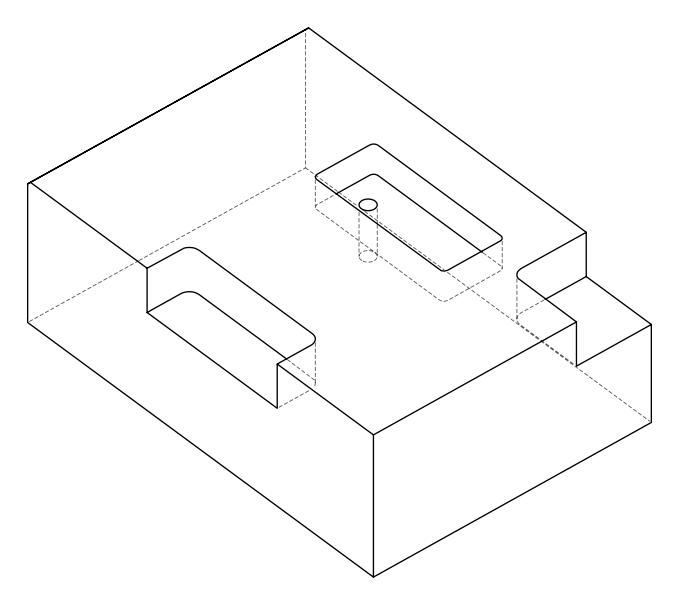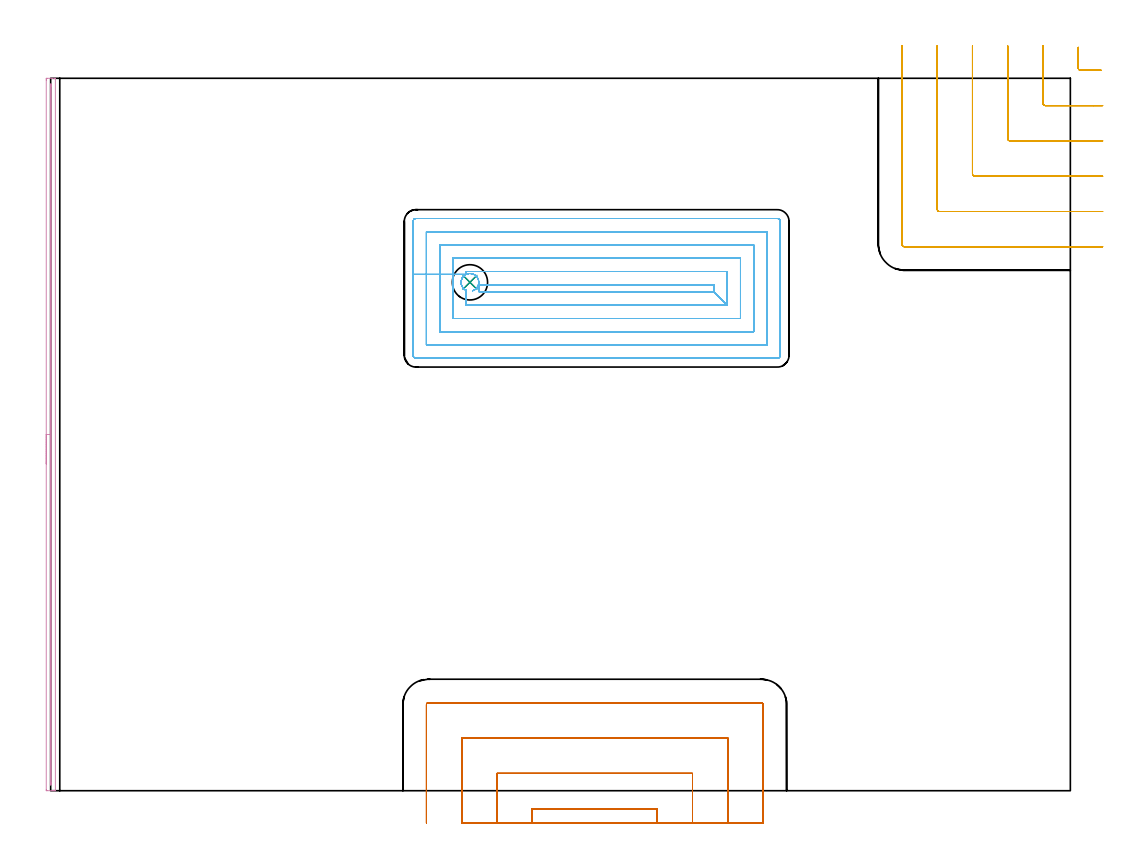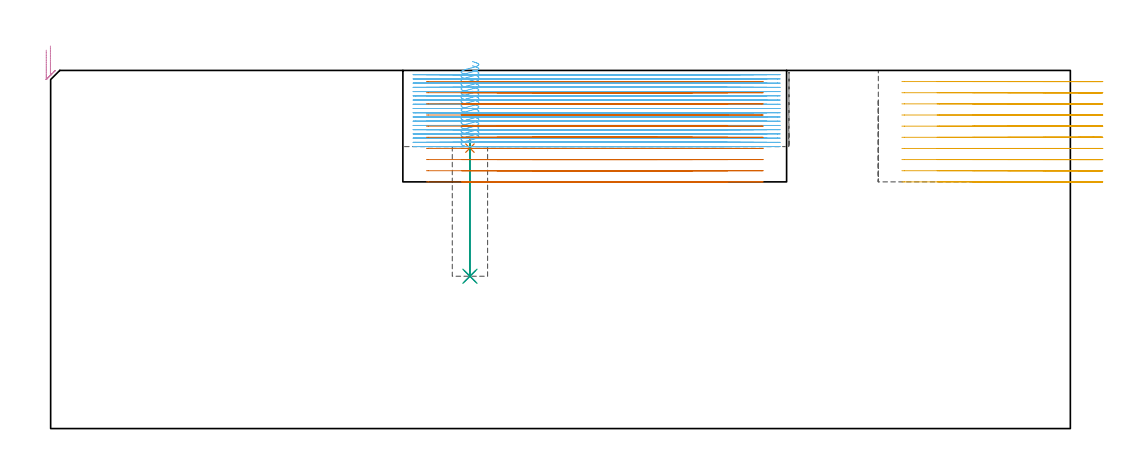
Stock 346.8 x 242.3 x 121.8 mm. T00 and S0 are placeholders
(PLAN: 7 operations, 6 tool changes, 92.1 min)
(1 SPOT_DRILL | STEP1POCKET | NXT0321_9005460120000 | 0.03 min | 2825 mm3)
(2 DRILL_BLIND_HOLE_INTO_CENTER | STEP1POCKET | UGT0301_198 | 0.19 min | 2092 mm3)
(3 DRILL_TO_ENLARGE_BLIND_HOLE | STEP1POCKET | UGT0301_373 | 0.19 min | 2980 mm3)
(4 AREA_MILL | FG_CHAMFER_SURFACE | UGT0205_001 | 4.02 min | 1166 mm3)
(5 MILL_CORNER_NOTCH_RECTANGULAR | CORNER_NOTCH_RECTANGULAR | NXT0201_012 | Follow Part, ap 4, ae 75% | 10.56 min | 160973 mm3)
(6 MILL_RECTANGULAR_POCKET | POCKET_RECTANGULAR_STRAIGHT | NXT0201_008 | Follow Part, ap 1.5, ae 75% | 57.16 min | 178037 mm3)
(7 MILL_SLOT | SLOT_PARTIAL_RECTANGULAR | NXT0201_012 | Follow Part, ap 4, ae 75% | 19.91 min | 186283 mm3)
(TOOL NXT0321_9005460120000 | NC Spot Drill, 142deg, 12mm, Carbide, Uncoated | D12 PA142 FL30 Z2)
(TOOL UGT0301_198 | Twist Drill 7.9 mm | D7.9 PA118 FL73 Z2)
(TOOL UGT0301_373 | Twist Drill Flat Bottom 12 mm | D12 PA180 FL101 Z2)
(TOOL UGT0205_001 | Chamfer Mill 20 x 3 x 45 deg. | D20 FL50 Z2)
(TOOL NXT0201_012 | ENDMILL 16mm [2P460-1600-NA 1630] | D16 FL38 Z6)
(TOOL NXT0201_008 | ENDMILL 6mm [2P460-0600-NA 1630] | D6 FL26 Z6)
(OP 1 SPOT_DRILL)
G17 G21 G94 G90
T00 M6
G54
G17 G0 G90 X142.6 Y172.9 S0 M3
G43 Z131.8 H0
G94 G81 G98 Z95.375 F250. R98.9
G80
M5
M2
(OP 2 DRILL_BLIND_HOLE_INTO_CENTER)
G17 G21 G94 G90
T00 M6
G54
G17 G0 G90 X142.6 Y172.9 S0 M3
G43 Z131.8 H0
G94 G81 G98 Z51.8 F250. R97.9
G80
M5
M2
(OP 3 DRILL_TO_ENLARGE_BLIND_HOLE)
G17 G21 G94 G90
T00 M6
G54
G17 G0 G90 X142.6 Y172.9 S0 M3
G43 Z131.8 H0
G94 G73 G98 Z51.8 F250. Q11.025 R97.9
G80
M5
M2
(OP 4 AREA_MILL)
G17 G21 G94 G90
T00 M6
G54
G17 G0 G90 X-1.5 Y111.15 S1061 M3
G43 Z131.8 H0
Z128.7
G94 G1 Y111.188 Z127.828 F250.
Y111.302 Z126.964
Y111.491 Z126.112
Y111.753 Z125.28
Y112.087 Z124.474
Y112.49 Z123.7
Y112.958 Z122.964
Y113.49 Z122.272
Y114.079 Z121.629
Y114.722 Z121.04
Y115.414 Z120.509
Y116.15 Z120.04
Y116.924 Z119.637
Y117.73 Z119.303
Y118.562 Z119.041
Y119.413 Z118.852
Y120.278 Z118.738
Y121.15 Z118.7
Y241.689
X-1.499 Y242.007 Z118.701
X-1.494 Y242.26 Z118.704
X-1.491 Y242.295 Z118.706
X-1.251 Y242.3 Z118.946
X0.484 Z120.678
X1.416 Z121.615
X1.509 Y242.297 Z121.701
X1.597 Y242.29 Z121.788
X1.6 Y242.135 Z121.8
Y0.165
X1.597 Y0.01 Z121.788
X1.555 Y0.004 Z121.747
X1.508 Y0.001 Z121.7
X1.416 Y0. Z121.615
X1.124 Z121.323
X0.484 Z120.678
X-1.251 Y0.001 Z118.946
X-1.492 Y0.005 Z118.706
X-1.494 Y0.039 Z118.704
X-1.5 Y0.293 Z118.7
Y121.15
X-0.086 Z120.114
Y239.596
X-0.084 Y239.903 Z120.116
X-0.081 Y240.182 Z120.119
X-0.079 Y240.268 Z120.121
X-0.073 Y240.29 Z120.127
X-0.051 Y240.292 Z120.149
X0.101 Y240.297 Z120.301
X0.169 Y240.29 Z120.369
X0.179 Y240.287 Z120.379
X0.181 Y240.266 Z120.381
X0.184 Y240.211 Z120.384
X0.185 Y239.903 Z120.385
X0.186 Y239.596 Z120.386
Y2.704
X0.184 Y2.397 Z120.384
X0.182 Y2.198 Z120.382
X0.179 Y2.014 Z120.379
X-0.002 Y2.005 Z120.198
X-0.069 Y2.01 Z120.131
X-0.079 Y2.013 Z120.121
X-0.081 Y2.034 Z120.119
X-0.084 Y2.089 Z120.116
X-0.085 Y2.397 Z120.115
X-0.086 Y2.677 Z120.114
Y121.15
Y122.022 Z120.152
Y122.886 Z120.266
Y123.738 Z120.455
Y124.57 Z120.717
Y125.376 Z121.051
Y126.15 Z121.454
Y126.886 Z121.923
Y127.578 Z122.454
Y128.221 Z123.043
Y128.81 Z123.686
Y129.341 Z124.379
Y129.81 Z125.114
Y130.213 Z125.888
Y130.547 Z126.694
Y130.809 Z127.526
Y130.998 Z128.378
Y131.112 Z129.243
Y131.15 Z130.114
G0 Z131.8
M5
M2
(OP 5 MILL_CORNER_NOTCH_RECTANGULAR)
G17 G21 G94 G90
T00 M6
G54
G17 G0 G90 X349.5 Y252.831 S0 M3
G43 Z131.8 H1
Z118.01
G94 G1 Y249.831 F250.
Y245.795 F500.
G3 X350.295 Y245. R0.8
G1 X354.331
X357.331 F250.
G0 Z131.8
X337.5 Y253.3
Z118.01
G1 Y250.3
Y233.795 F500.
G3 X338.295 Y233. R0.8
G1 X354.8
X357.8 F250.
G0 Z131.8
X325.5 Y253.3
Z118.01
G1 Y250.3
Y221.796 F500.
G3 X326.296 Y221. R0.8
G1 X354.8
X357.8 F250.
G0 Z131.8
X313.5 Y253.3
Z118.01
G1 Y250.3
Y209.796 F500.
G3 X314.296 Y209. R0.8
G1 X354.8
X357.8 F250.
G0 Z131.8
X301.5 Y253.3
Z118.01
G1 Y250.3
Y197.796 F500.
G3 X302.296 Y197. R0.8
G1 X354.8
X357.8 F250.
G0 Z131.8
X289.5 Y253.3
Z118.01
G1 Y250.3
Y185.9 F500.
G3 X290.4 Y185. R0.9
G1 X354.8
X357.8 F250.
G0 Z131.8
X349.5 Y252.831
Z114.22
G1 Y249.831
Y245.795 F500.
G3 X350.295 Y245. R0.8
G1 X354.331
X357.331 F250.
G0 Z131.8
X337.5 Y253.3
Z114.22
G1 Y250.3
Y233.795 F500.
G3 X338.295 Y233. R0.8
G1 X354.8
X357.8 F250.
G0 Z131.8
X325.5 Y253.3
Z114.22
G1 Y250.3
Y221.796 F500.
G3 X326.296 Y221. R0.8
G1 X354.8
X357.8 F250.
G0 Z131.8
X313.5 Y253.3
Z114.22
G1 Y250.3
Y209.796 F500.
G3 X314.296 Y209. R0.8
G1 X354.8
X357.8 F250.
G0 Z131.8
X301.5 Y253.3
Z114.22
G1 Y250.3
Y197.796 F500.
G3 X302.296 Y197. R0.8
G1 X354.8
X357.8 F250.
G0 Z131.8
X289.5 Y253.3
Z114.22
G1 Y250.3
Y185.9 F500.
G3 X290.4 Y185. R0.9
G1 X354.8
X357.8 F250.
G0 Z131.8
X349.5 Y252.831
Z110.43
G1 Y249.831
Y245.795 F500.
G3 X350.295 Y245. R0.8
G1 X354.331
X357.331 F250.
G0 Z131.8
X337.5 Y253.3
Z110.43
G1 Y250.3
Y233.795 F500.
G3 X338.295 Y233. R0.8
G1 X354.8
X357.8 F250.
G0 Z131.8
X325.5 Y253.3
Z110.43
G1 Y250.3
Y221.796 F500.
G3 X326.296 Y221. R0.8
G1 X354.8
X357.8 F250.
G0 Z131.8
X313.5 Y253.3
Z110.43
G1 Y250.3
Y209.796 F500.
G3 X314.296 Y209. R0.8
G1 X354.8
X357.8 F250.
G0 Z131.8
X301.5 Y253.3
Z110.43
G1 Y250.3
Y197.796 F500.
G3 X302.296 Y197. R0.8
G1 X354.8
X357.8 F250.
G0 Z131.8
X289.5 Y253.3
Z110.43
G1 Y250.3
Y185.9 F500.
G3 X290.4 Y185. R0.9
G1 X354.8
X357.8 F250.
G0 Z131.8
X349.5 Y252.831
Z106.64
G1 Y249.831
Y245.795 F500.
G3 X350.295 Y245. R0.8
G1 X354.331
X357.331 F250.
G0 Z131.8
X337.5 Y253.3
Z106.64
G1 Y250.3
Y233.795 F500.
G3 X338.295 Y233. R0.8
G1 X354.8
X357.8 F250.
G0 Z131.8
X325.5 Y253.3
Z106.64
G1 Y250.3
Y221.796 F500.
G3 X326.296 Y221. R0.8
G1 X354.8
X357.8 F250.
G0 Z131.8
X313.5 Y253.3
Z106.64
G1 Y250.3
Y209.796 F500.
G3 X314.296 Y209. R0.8
G1 X354.8
X357.8 F250.
G0 Z131.8
X301.5 Y253.3
Z106.64
G1 Y250.3
Y197.796 F500.
G3 X302.296 Y197. R0.8
G1 X354.8
X357.8 F250.
G0 Z131.8
X289.5 Y253.3
Z106.64
G1 Y250.3
Y185.9 F500.
G3 X290.4 Y185. R0.9
G1 X354.8
X357.8 F250.
G0 Z131.8
X349.5 Y252.831
Z102.85
G1 Y249.831
Y245.795 F500.
G3 X350.295 Y245. R0.8
G1 X354.331
X357.331 F250.
G0 Z131.8
X337.5 Y253.3
Z102.85
G1 Y250.3
Y233.795 F500.
G3 X338.295 Y233. R0.8
G1 X354.8
X357.8 F250.
G0 Z131.8
X325.5 Y253.3
Z102.85
G1 Y250.3
Y221.796 F500.
G3 X326.296 Y221. R0.8
G1 X354.8
X357.8 F250.
G0 Z131.8
X313.5 Y253.3
Z102.85
G1 Y250.3
Y209.796 F500.
G3 X314.296 Y209. R0.8
G1 X354.8
X357.8 F250.
G0 Z131.8
X301.5 Y253.3
Z102.85
G1 Y250.3
Y197.796 F500.
G3 X302.296 Y197. R0.8
G1 X354.8
X357.8 F250.
G0 Z131.8
X289.5 Y253.3
Z102.85
G1 Y250.3
Y185.9 F500.
G3 X290.4 Y185. R0.9
G1 X354.8
X357.8 F250.
G0 Z131.8
X349.5 Y252.831
Z99.06
G1 Y249.831
Y245.795 F500.
G3 X350.295 Y245. R0.8
G1 X354.331
X357.331 F250.
G0 Z131.8
X337.5 Y253.3
Z99.06
G1 Y250.3
Y233.795 F500.
G3 X338.295 Y233. R0.8
G1 X354.8
X357.8 F250.
G0 Z131.8
X325.5 Y253.3
Z99.06
G1 Y250.3
Y221.796 F500.
G3 X326.296 Y221. R0.8
G1 X354.8
X357.8 F250.
G0 Z131.8
X313.5 Y253.3
Z99.06
G1 Y250.3
Y209.796 F500.
G3 X314.296 Y209. R0.8
G1 X354.8
X357.8 F250.
G0 Z131.8
X301.5 Y253.3
Z99.06
G1 Y250.3
Y197.796 F500.
G3 X302.296 Y197. R0.8
G1 X354.8
X357.8 F250.
G0 Z131.8
X289.5 Y253.3
Z99.06
G1 Y250.3
Y185.9 F500.
G3 X290.4 Y185. R0.9
G1 X354.8
X357.8 F250.
G0 Z131.8
X349.5 Y252.831
Z95.27
G1 Y249.831
Y245.795 F500.
G3 X350.295 Y245. R0.8
G1 X354.331
X357.331 F250.
G0 Z131.8
X337.5 Y253.3
Z95.27
G1 Y250.3
Y233.795 F500.
G3 X338.295 Y233. R0.8
G1 X354.8
X357.8 F250.
G0 Z131.8
X325.5 Y253.3
Z95.27
G1 Y250.3
Y221.796 F500.
G3 X326.296 Y221. R0.8
G1 X354.8
X357.8 F250.
G0 Z131.8
X313.5 Y253.3
Z95.27
G1 Y250.3
Y209.796 F500.
G3 X314.296 Y209. R0.8
G1 X354.8
X357.8 F250.
G0 Z131.8
X301.5 Y253.3
Z95.27
G1 Y250.3
Y197.796 F500.
G3 X302.296 Y197. R0.8
G1 X354.8
X357.8 F250.
G0 Z131.8
X289.5 Y253.3
Z95.27
G1 Y250.3
Y185.9 F500.
G3 X290.4 Y185. R0.9
G1 X354.8
X357.8 F250.
G0 Z131.8
X349.5 Y252.831
Z91.48
G1 Y249.831
Y245.795 F500.
G3 X350.295 Y245. R0.8
G1 X354.331
X357.331 F250.
G0 Z131.8
X337.5 Y253.3
Z91.48
G1 Y250.3
Y233.795 F500.
G3 X338.295 Y233. R0.8
G1 X354.8
X357.8 F250.
G0 Z131.8
X325.5 Y253.3
Z91.48
G1 Y250.3
Y221.796 F500.
G3 X326.296 Y221. R0.8
G1 X354.8
X357.8 F250.
G0 Z131.8
X313.5 Y253.3
Z91.48
G1 Y250.3
Y209.796 F500.
G3 X314.296 Y209. R0.8
G1 X354.8
X357.8 F250.
G0 Z131.8
X301.5 Y253.3
Z91.48
G1 Y250.3
Y197.796 F500.
G3 X302.296 Y197. R0.8
G1 X354.8
X357.8 F250.
G0 Z131.8
X289.5 Y253.3
Z91.48
G1 Y250.3
Y185.9 F500.
G3 X290.4 Y185. R0.9
G1 X354.8
X357.8 F250.
G0 Z131.8
X349.5 Y252.831
Z87.69
G1 Y249.831
Y245.795 F500.
G3 X350.295 Y245. R0.8
G1 X354.331
X357.331 F250.
G0 Z131.8
X337.5 Y253.3
Z87.69
G1 Y250.3
Y233.795 F500.
G3 X338.295 Y233. R0.8
G1 X354.8
X357.8 F250.
G0 Z131.8
X325.5 Y253.3
Z87.69
G1 Y250.3
Y221.796 F500.
G3 X326.296 Y221. R0.8
G1 X354.8
X357.8 F250.
G0 Z131.8
X313.5 Y253.3
Z87.69
G1 Y250.3
Y209.796 F500.
G3 X314.296 Y209. R0.8
G1 X354.8
X357.8 F250.
G0 Z131.8
X301.5 Y253.3
Z87.69
G1 Y250.3
Y197.796 F500.
G3 X302.296 Y197. R0.8
G1 X354.8
X357.8 F250.
G0 Z131.8
X289.5 Y253.3
Z87.69
G1 Y250.3
Y185.9 F500.
G3 X290.4 Y185. R0.9
G1 X354.8
X357.8 F250.
G0 Z131.8
X349.5 Y252.831
Z83.9
G1 Y249.831
Y245.795 F500.
G3 X350.295 Y245. R0.8
G1 X354.331
X357.331 F250.
G0 Z131.8
X337.5 Y253.3
Z83.9
G1 Y250.3
Y233.795 F500.
G3 X338.295 Y233. R0.8
G1 X354.8
X357.8 F250.
G0 Z131.8
X325.5 Y253.3
Z83.9
G1 Y250.3
Y221.796 F500.
G3 X326.296 Y221. R0.8
G1 X354.8
X357.8 F250.
G0 Z131.8
X313.5 Y253.3
Z83.9
G1 Y250.3
Y209.796 F500.
G3 X314.296 Y209. R0.8
G1 X354.8
X357.8 F250.
G0 Z131.8
X301.5 Y253.3
Z83.9
G1 Y250.3
Y197.796 F500.
G3 X302.296 Y197. R0.8
G1 X354.8
X357.8 F250.
G0 Z131.8
X289.5 Y253.3
Z83.9
G1 Y250.3
Y185.9 F500.
G3 X290.4 Y185. R0.9
G1 X354.8
X357.8 F250.
G0 Z131.8
M5
M2
(OP 6 MILL_RECTANGULAR_POCKET)
G17 G21 G94 G90
T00 M6
G54
G17 G0 G90 X143.503 Y170.049 S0 M3
G43 Z131.8 H1
Z124.8
G94 G1 X143.61 Y170.074 Z124.771 F250.
X144.212 Y170.363 Z124.592
X144.411 Y170.51 Z124.525
X144.79 Y170.855 Z124.388
X144.957 Y171.034 Z124.322
X145.276 Y171.532 Z124.164
X145.491 Y172.081 Z124.006
X145.595 Y172.662 Z123.848
Y172.908 Z123.782
X145.593 Y173.153 Z123.716
X145.457 Y173.82 Z123.534
X145.175 Y174.438 Z123.352
X144.762 Y174.978 Z123.169
X144.238 Y175.412 Z122.987
X143.63 Y175.717 Z122.805
X142.969 Y175.879 Z122.623
X142.289 Y175.888 Z122.44
X141.624 Y175.744 Z122.258
X141.399 Y175.647 Z122.192
X140.951 Y175.404 Z122.056
X140.746 Y175.268 Z121.99
X140.33 Y174.872 Z121.836
X140.185 Y174.674 Z121.77
X140.04 Y174.475 Z121.705
X139.779 Y173.929 Z121.542
X139.631 Y173.342 Z121.38
X139.603 Y172.737 Z121.218
X139.697 Y172.139 Z121.056
X139.907 Y171.572 Z120.894
X140.227 Y171.058 Z120.731
X140.643 Y170.618 Z120.569
X140.841 Y170.472 Z120.503
X140.957 Y170.393 Z120.466
X141.3 Y170.207 Z120.361
Y165.1 F500.
X230.1
X225.6 Y169.6
Y172.1
X145.8
Y169.6
X225.6
X230.1 Y165.1
Y176.6
X141.3
Y175.593
X136.8
Y160.6
X234.6
Y181.1
X136.8
Y175.593
X132.3
Y156.1
X239.1
Y185.6
X132.3
Y175.593
X127.8
Y151.6
X243.6
Y190.1
X127.8
Y175.593
X123.3
Y148.
G3 X124.2 Y147.1 R0.9
G1 X247.2
G3 X248.1 Y148. R0.9
G1 Y193.7
G3 X247.2 Y194.6 R0.9
G1 X124.2
G3 X123.3 Y193.7 R0.9
G1 Y175.593
Y174.593
G0 X143.503 Y170.049 Z123.361
G1 X143.61 Y170.074 Z123.332 F250.
X144.212 Y170.363 Z123.153
X144.411 Y170.51 Z123.086
X144.79 Y170.855 Z122.949
X144.957 Y171.034 Z122.883
X145.276 Y171.532 Z122.725
X145.491 Y172.081 Z122.567
X145.595 Y172.662 Z122.409
Y172.908 Z122.343
X145.593 Y173.153 Z122.277
X145.457 Y173.82 Z122.095
X145.175 Y174.438 Z121.913
X144.762 Y174.978 Z121.731
X144.238 Y175.412 Z121.548
X143.63 Y175.717 Z121.366
X142.969 Y175.879 Z121.184
X142.289 Y175.888 Z121.002
X141.624 Y175.744 Z120.819
X141.399 Y175.647 Z120.754
X140.951 Y175.404 Z120.617
X140.746 Y175.268 Z120.551
X140.33 Y174.872 Z120.397
X140.185 Y174.674 Z120.331
X140.04 Y174.475 Z120.266
X139.779 Y173.929 Z120.103
X139.631 Y173.342 Z119.941
X139.603 Y172.737 Z119.779
X139.697 Y172.139 Z119.617
X139.907 Y171.572 Z119.455
X140.227 Y171.058 Z119.292
X140.643 Y170.618 Z119.13
X140.841 Y170.472 Z119.064
X140.957 Y170.393 Z119.027
X141.3 Y170.207 Z118.922
Y165.1 F500.
X230.1
X225.6 Y169.6
Y172.1
X145.8
Y169.6
X225.6
X230.1 Y165.1
Y176.6
X141.3
Y175.593
X136.8
Y160.6
X234.6
Y181.1
X136.8
Y175.593
X132.3
Y156.1
X239.1
Y185.6
X132.3
Y175.593
X127.8
Y151.6
X243.6
Y190.1
X127.8
Y175.593
X123.3
Y148.
G3 X124.2 Y147.1 R0.9
G1 X247.2
G3 X248.1 Y148. R0.9
G1 Y193.7
G3 X247.2 Y194.6 R0.9
G1 X124.2
G3 X123.3 Y193.7 R0.9
G1 Y175.593
Y174.593
G0 X143.503 Y170.049 Z121.922
G1 X143.61 Y170.074 Z121.893 F250.
X144.212 Y170.363 Z121.714
X144.411 Y170.51 Z121.647
X144.79 Y170.855 Z121.51
X144.957 Y171.034 Z121.445
X145.276 Y171.532 Z121.286
X145.491 Y172.081 Z121.128
X145.595 Y172.662 Z120.97
Y172.908 Z120.904
X145.593 Y173.153 Z120.838
X145.457 Y173.82 Z120.656
X145.175 Y174.438 Z120.474
X144.762 Y174.978 Z120.292
X144.238 Y175.412 Z120.109
X143.63 Y175.717 Z119.927
X142.969 Y175.879 Z119.745
X142.289 Y175.888 Z119.563
X141.624 Y175.744 Z119.38
X141.399 Y175.647 Z119.315
X140.951 Y175.404 Z119.178
X140.746 Y175.268 Z119.112
X140.33 Y174.872 Z118.958
X140.185 Y174.674 Z118.893
X140.04 Y174.475 Z118.827
X139.779 Y173.929 Z118.665
X139.631 Y173.342 Z118.502
X139.603 Y172.737 Z118.34
X139.697 Y172.139 Z118.178
X139.907 Y171.572 Z118.016
X140.227 Y171.058 Z117.854
X140.643 Y170.618 Z117.691
X140.841 Y170.472 Z117.626
X140.957 Y170.393 Z117.588
X141.3 Y170.207 Z117.483
Y165.1 F500.
X230.1
X225.6 Y169.6
Y172.1
X145.8
Y169.6
X225.6
X230.1 Y165.1
Y176.6
X141.3
Y175.593
X136.8
Y160.6
X234.6
Y181.1
X136.8
Y175.593
X132.3
Y156.1
X239.1
Y185.6
X132.3
Y175.593
X127.8
Y151.6
X243.6
Y190.1
X127.8
Y175.593
X123.3
Y148.
G3 X124.2 Y147.1 R0.9
G1 X247.2
G3 X248.1 Y148. R0.9
G1 Y193.7
G3 X247.2 Y194.6 R0.9
G1 X124.2
G3 X123.3 Y193.7 R0.9
G1 Y175.593
Y174.593
G0 X143.503 Y170.049 Z120.483
G1 X143.61 Y170.074 Z120.454 F250.
X144.212 Y170.363 Z120.275
X144.411 Y170.51 Z120.209
X144.79 Y170.855 Z120.071
X144.957 Y171.034 Z120.006
X145.276 Y171.532 Z119.847
X145.491 Y172.081 Z119.689
X145.595 Y172.662 Z119.531
Y172.908 Z119.465
X145.593 Y173.153 Z119.4
X145.457 Y173.82 Z119.217
X145.175 Y174.438 Z119.035
X144.762 Y174.978 Z118.853
X144.238 Y175.412 Z118.671
X143.63 Y175.717 Z118.488
X142.969 Y175.879 Z118.306
X142.289 Y175.888 Z118.124
X141.624 Y175.744 Z117.942
X141.399 Y175.647 Z117.876
X140.951 Y175.404 Z117.739
X140.746 Y175.268 Z117.674
X140.33 Y174.872 Z117.52
X140.185 Y174.674 Z117.454
X140.04 Y174.475 Z117.388
X139.779 Y173.929 Z117.226
X139.631 Y173.342 Z117.063
X139.603 Y172.737 Z116.901
X139.697 Y172.139 Z116.739
X139.907 Y171.572 Z116.577
X140.227 Y171.058 Z116.415
X140.643 Y170.618 Z116.252
X140.841 Y170.472 Z116.187
X140.957 Y170.393 Z116.149
X141.3 Y170.207 Z116.044
Y165.1 F500.
X230.1
X225.6 Y169.6
Y172.1
X145.8
Y169.6
X225.6
X230.1 Y165.1
Y176.6
X141.3
Y175.593
X136.8
Y160.6
X234.6
Y181.1
X136.8
Y175.593
X132.3
Y156.1
X239.1
Y185.6
X132.3
Y175.593
X127.8
Y151.6
X243.6
Y190.1
X127.8
Y175.593
X123.3
Y148.
G3 X124.2 Y147.1 R0.9
G1 X247.2
G3 X248.1 Y148. R0.9
G1 Y193.7
G3 X247.2 Y194.6 R0.9
G1 X124.2
G3 X123.3 Y193.7 R0.9
G1 Y175.593
Y174.593
G0 X143.502 Y170.049 Z119.044
G1 X143.61 Y170.074 Z119.015 F250.
X144.212 Y170.363 Z118.836
X144.411 Y170.51 Z118.769
X144.79 Y170.855 Z118.632
X144.957 Y171.034 Z118.566
X145.276 Y171.532 Z118.408
X145.491 Y172.081 Z118.25
X145.595 Y172.662 Z118.092
Y172.908 Z118.026
X145.593 Y173.153 Z117.96
X145.457 Y173.82 Z117.778
X145.175 Y174.438 Z117.596
X144.762 Y174.978 Z117.414
X144.238 Y175.412 Z117.231
X143.63 Y175.717 Z117.049
X142.969 Y175.879 Z116.867
X142.289 Y175.888 Z116.685
X141.624 Y175.744 Z116.502
X141.399 Y175.647 Z116.437
X140.951 Y175.404 Z116.3
X140.746 Y175.268 Z116.234
X140.33 Y174.872 Z116.08
X140.185 Y174.674 Z116.014
X140.04 Y174.475 Z115.949
X139.779 Y173.929 Z115.786
X139.632 Y173.342 Z115.624
X139.604 Y172.737 Z115.462
X139.698 Y172.14 Z115.3
X139.908 Y171.572 Z115.138
X140.227 Y171.058 Z114.976
X140.643 Y170.618 Z114.814
X140.841 Y170.472 Z114.748
X140.957 Y170.393 Z114.71
X141.3 Y170.207 Z114.605
Y165.1 F500.
X230.1
X225.6 Y169.6
Y172.1
X145.8
Y169.6
X225.6
X230.1 Y165.1
Y176.6
X141.3
Y175.593
X136.8
Y160.6
X234.6
Y181.1
X136.8
Y175.593
X132.3
Y156.1
X239.1
Y185.6
X132.3
Y175.593
X127.8
Y151.6
X243.6
Y190.1
X127.8
Y175.593
X123.3
Y148.
G3 X124.2 Y147.1 R0.9
G1 X247.2
G3 X248.1 Y148. R0.9
G1 Y193.7
G3 X247.2 Y194.6 R0.9
G1 X124.2
G3 X123.3 Y193.7 R0.9
G1 Y175.593
Y174.593
G0 X143.502 Y170.049 Z117.605
G1 X143.61 Y170.074 Z117.576 F250.
X144.212 Y170.363 Z117.397
X144.411 Y170.51 Z117.331
X144.79 Y170.855 Z117.193
X144.957 Y171.034 Z117.128
X145.276 Y171.532 Z116.969
X145.491 Y172.081 Z116.811
X145.595 Y172.662 Z116.653
Y172.908 Z116.587
X145.593 Y173.153 Z116.521
X145.457 Y173.82 Z116.339
X145.175 Y174.438 Z116.157
X144.762 Y174.978 Z115.975
X144.238 Y175.412 Z115.792
X143.63 Y175.717 Z115.61
X142.969 Y175.879 Z115.428
X142.289 Y175.888 Z115.246
X141.624 Y175.744 Z115.063
X141.399 Y175.647 Z114.998
X140.951 Y175.404 Z114.861
X140.746 Y175.268 Z114.795
X140.33 Y174.872 Z114.641
X140.185 Y174.674 Z114.576
X140.04 Y174.475 Z114.51
X139.779 Y173.929 Z114.348
X139.632 Y173.342 Z114.185
X139.604 Y172.737 Z114.023
X139.698 Y172.14 Z113.861
X139.908 Y171.572 Z113.699
X140.227 Y171.058 Z113.537
X140.643 Y170.618 Z113.375
X140.841 Y170.472 Z113.309
X140.957 Y170.393 Z113.271
X141.3 Y170.207 Z113.167
Y165.1 F500.
X230.1
X225.6 Y169.6
Y172.1
X145.8
Y169.6
X225.6
X230.1 Y165.1
Y176.6
X141.3
Y175.593
X136.8
Y160.6
X234.6
Y181.1
X136.8
Y175.593
X132.3
Y156.1
X239.1
Y185.6
X132.3
Y175.593
X127.8
Y151.6
X243.6
Y190.1
X127.8
Y175.593
X123.3
Y148.
G3 X124.2 Y147.1 R0.9
G1 X247.2
G3 X248.1 Y148. R0.9
G1 Y193.7
G3 X247.2 Y194.6 R0.9
G1 X124.2
G3 X123.3 Y193.7 R0.9
G1 Y175.593
Y174.593
G0 X143.508 Y170.045 Z116.167
G1 X144.014 Y170.25 Z116.02 F250.
X144.212 Y170.363 Z115.959
X144.411 Y170.51 Z115.893
X144.79 Y170.855 Z115.755
X144.957 Y171.034 Z115.69
X145.307 Y171.596 Z115.512
X145.527 Y172.22 Z115.335
X145.602 Y172.806 Z115.177
X145.566 Y173.365 Z115.027
X145.426 Y173.908 Z114.877
X145.189 Y174.415 Z114.727
X144.862 Y174.869 Z114.576
X144.686 Y175.04 Z114.511
X144.51 Y175.212 Z114.445
X144.015 Y175.544 Z114.285
X143.464 Y175.773 Z114.125
X142.879 Y175.889 Z113.966
X142.283 Y175.887 Z113.806
X142.041 Y175.842 Z113.74
X141.8 Y175.797 Z113.674
X141.621 Y175.743 Z113.624
X141.396 Y175.645 Z113.558
X140.951 Y175.404 Z113.423
X140.746 Y175.268 Z113.357
X140.33 Y174.872 Z113.203
X140.185 Y174.674 Z113.137
X140.04 Y174.475 Z113.071
X139.783 Y173.941 Z112.912
X139.635 Y173.366 Z112.753
X139.602 Y172.775 Z112.595
X139.685 Y172.187 Z112.436
X139.881 Y171.628 Z112.277
X140.183 Y171.117 Z112.118
X140.343 Y170.932 Z112.052
X140.504 Y170.746 Z111.986
X140.636 Y170.624 Z111.938
X140.833 Y170.478 Z111.873
X140.96 Y170.392 Z111.831
X141.3 Y170.207 Z111.728
Y165.1 F500.
X230.1
X225.6 Y169.6
Y172.1
X145.8
Y169.6
X225.6
X230.1 Y165.1
Y176.6
X141.3
Y175.593
X136.8
Y160.6
X234.6
Y181.1
X136.8
Y175.593
X132.3
Y156.1
X239.1
Y185.6
X132.3
Y175.593
X127.8
Y151.6
X243.6
Y190.1
X127.8
Y175.593
X123.3
Y148.
G3 X124.2 Y147.1 R0.9
G1 X247.2
G3 X248.1 Y148. R0.9
G1 Y193.7
G3 X247.2 Y194.6 R0.9
G1 X124.2
G3 X123.3 Y193.7 R0.9
G1 Y175.593
Y174.593
G0 X143.506 Y170.05 Z114.728
G1 X143.61 Y170.074 Z114.699 F250.
X144.212 Y170.363 Z114.52
X144.411 Y170.51 Z114.454
X144.79 Y170.855 Z114.316
X144.957 Y171.034 Z114.251
X145.307 Y171.596 Z114.073
X145.527 Y172.22 Z113.896
X145.602 Y172.806 Z113.738
X145.566 Y173.365 Z113.588
X145.426 Y173.908 Z113.438
X145.189 Y174.415 Z113.288
X144.862 Y174.869 Z113.137
X144.686 Y175.04 Z113.072
X144.51 Y175.212 Z113.006
X144.015 Y175.544 Z112.846
X143.464 Y175.773 Z112.686
X142.879 Y175.889 Z112.527
X142.283 Y175.887 Z112.367
X142.041 Y175.842 Z112.301
X141.8 Y175.797 Z112.235
X141.621 Y175.743 Z112.185
X141.396 Y175.645 Z112.119
X140.951 Y175.404 Z111.984
X140.746 Y175.268 Z111.918
X140.33 Y174.872 Z111.764
X140.185 Y174.674 Z111.698
X140.04 Y174.475 Z111.632
X139.779 Y173.93 Z111.47
X139.632 Y173.345 Z111.309
X139.603 Y172.741 Z111.147
X139.695 Y172.145 Z110.985
X139.905 Y171.578 Z110.823
X140.222 Y171.064 Z110.661
X140.636 Y170.624 Z110.499
X140.833 Y170.478 Z110.434
X140.966 Y170.389 Z110.391
X141.3 Y170.207 Z110.289
Y165.1 F500.
X230.1
X225.6 Y169.6
Y172.1
X145.8
Y169.6
X225.6
X230.1 Y165.1
Y176.6
X141.3
Y175.593
X136.8
Y160.6
X234.6
Y181.1
X136.8
Y175.593
X132.3
Y156.1
X239.1
Y185.6
X132.3
Y175.593
X127.8
Y151.6
X243.6
Y190.1
X127.8
Y175.593
X123.3
Y148.
G3 X124.2 Y147.1 R0.9
G1 X247.2
G3 X248.1 Y148. R0.9
G1 Y193.7
G3 X247.2 Y194.6 R0.9
G1 X124.2
G3 X123.3 Y193.7 R0.9
G1 Y175.593
Y174.593
G0 X143.503 Y170.049 Z113.289
G1 X143.609 Y170.074 Z113.26 F250.
X144.212 Y170.363 Z113.081
X144.411 Y170.51 Z113.014
X144.79 Y170.855 Z112.877
X144.957 Y171.034 Z112.811
X145.276 Y171.532 Z112.653
X145.491 Y172.081 Z112.495
X145.595 Y172.662 Z112.337
Y172.908 Z112.271
X145.593 Y173.153 Z112.205
X145.457 Y173.82 Z112.023
X145.175 Y174.438 Z111.841
X144.762 Y174.978 Z111.658
X144.238 Y175.412 Z111.476
X143.63 Y175.717 Z111.294
X142.969 Y175.879 Z111.112
X142.289 Y175.888 Z110.929
X141.624 Y175.744 Z110.747
X141.399 Y175.647 Z110.681
X140.951 Y175.404 Z110.545
X140.746 Y175.268 Z110.479
X140.33 Y174.872 Z110.325
X140.185 Y174.674 Z110.259
X140.04 Y174.475 Z110.193
X139.779 Y173.929 Z110.031
X139.631 Y173.342 Z109.869
X139.603 Y172.737 Z109.707
X139.697 Y172.139 Z109.545
X139.907 Y171.572 Z109.382
X140.227 Y171.058 Z109.22
X140.643 Y170.618 Z109.058
X140.841 Y170.472 Z108.992
X140.957 Y170.393 Z108.954
X141.3 Y170.207 Z108.85
Y165.1 F500.
X230.1
X225.6 Y169.6
Y172.1
X145.8
Y169.6
X225.6
X230.1 Y165.1
Y176.6
X141.3
Y175.593
X136.8
Y160.6
X234.6
Y181.1
X136.8
Y175.593
X132.3
Y156.1
X239.1
Y185.6
X132.3
Y175.593
X127.8
Y151.6
X243.6
Y190.1
X127.8
Y175.593
X123.3
Y148.
G3 X124.2 Y147.1 R0.9
G1 X247.2
G3 X248.1 Y148. R0.9
G1 Y193.7
G3 X247.2 Y194.6 R0.9
G1 X124.2
G3 X123.3 Y193.7 R0.9
G1 Y175.593
Y174.593
G0 X143.503 Y170.049 Z111.85
G1 X143.609 Y170.074 Z111.821 F250.
X144.212 Y170.363 Z111.642
X144.411 Y170.51 Z111.575
X144.79 Y170.855 Z111.438
X144.957 Y171.034 Z111.372
X145.276 Y171.532 Z111.214
X145.491 Y172.081 Z111.056
X145.595 Y172.662 Z110.898
Y172.908 Z110.832
X145.593 Y173.153 Z110.766
X145.457 Y173.82 Z110.584
X145.175 Y174.438 Z110.402
X144.762 Y174.978 Z110.22
X144.238 Y175.412 Z110.037
X143.63 Y175.717 Z109.855
X142.969 Y175.879 Z109.673
X142.289 Y175.888 Z109.491
X141.624 Y175.744 Z109.308
X141.399 Y175.647 Z109.243
X140.951 Y175.404 Z109.106
X140.746 Y175.268 Z109.04
X140.33 Y174.872 Z108.886
X140.185 Y174.674 Z108.82
X140.04 Y174.475 Z108.755
X139.779 Y173.929 Z108.592
X139.631 Y173.342 Z108.43
X139.603 Y172.737 Z108.268
X139.697 Y172.139 Z108.106
X139.907 Y171.572 Z107.944
X140.227 Y171.058 Z107.781
X140.643 Y170.618 Z107.619
X140.841 Y170.472 Z107.553
X140.957 Y170.393 Z107.516
X141.3 Y170.207 Z107.411
Y165.1 F500.
X230.1
X225.6 Y169.6
Y172.1
X145.8
Y169.6
X225.6
X230.1 Y165.1
Y176.6
X141.3
Y175.593
X136.8
Y160.6
X234.6
Y181.1
X136.8
Y175.593
X132.3
Y156.1
X239.1
Y185.6
X132.3
Y175.593
X127.8
Y151.6
X243.6
Y190.1
X127.8
Y175.593
X123.3
Y148.
G3 X124.2 Y147.1 R0.9
G1 X247.2
G3 X248.1 Y148. R0.9
G1 Y193.7
G3 X247.2 Y194.6 R0.9
G1 X124.2
G3 X123.3 Y193.7 R0.9
G1 Y175.593
Y174.593
G0 X143.503 Y170.049 Z110.411
G1 X143.61 Y170.074 Z110.382 F250.
X144.212 Y170.363 Z110.203
X144.411 Y170.51 Z110.136
X144.79 Y170.855 Z109.999
X144.957 Y171.034 Z109.933
X145.276 Y171.532 Z109.775
X145.491 Y172.081 Z109.617
X145.595 Y172.662 Z109.459
Y172.908 Z109.393
X145.593 Y173.153 Z109.327
X145.457 Y173.82 Z109.145
X145.175 Y174.438 Z108.963
X144.762 Y174.978 Z108.781
X144.238 Y175.412 Z108.598
X143.63 Y175.717 Z108.416
X142.969 Y175.879 Z108.234
X142.289 Y175.888 Z108.052
X141.624 Y175.744 Z107.869
X141.399 Y175.647 Z107.804
X140.951 Y175.404 Z107.667
X140.746 Y175.268 Z107.601
X140.33 Y174.872 Z107.447
X140.185 Y174.674 Z107.381
X140.04 Y174.475 Z107.316
X139.779 Y173.929 Z107.153
X139.631 Y173.342 Z106.991
X139.603 Y172.737 Z106.829
X139.697 Y172.139 Z106.667
X139.907 Y171.572 Z106.505
X140.227 Y171.058 Z106.342
X140.643 Y170.618 Z106.18
X140.841 Y170.472 Z106.114
X140.957 Y170.393 Z106.077
X141.3 Y170.207 Z105.972
Y165.1 F500.
X230.1
X225.6 Y169.6
Y172.1
X145.8
Y169.6
X225.6
X230.1 Y165.1
Y176.6
X141.3
Y175.593
X136.8
Y160.6
X234.6
Y181.1
X136.8
Y175.593
X132.3
Y156.1
X239.1
Y185.6
X132.3
Y175.593
X127.8
Y151.6
X243.6
Y190.1
X127.8
Y175.593
X123.3
Y148.
G3 X124.2 Y147.1 R0.9
G1 X247.2
G3 X248.1 Y148. R0.9
G1 Y193.7
G3 X247.2 Y194.6 R0.9
G1 X124.2
G3 X123.3 Y193.7 R0.9
G1 Y175.593
Y174.593
G0 X143.503 Y170.049 Z108.972
G1 X143.61 Y170.074 Z108.943 F250.
X144.212 Y170.363 Z108.764
X144.411 Y170.51 Z108.698
X144.79 Y170.855 Z108.56
X144.957 Y171.034 Z108.495
X145.276 Y171.532 Z108.336
X145.491 Y172.081 Z108.178
X145.595 Y172.662 Z108.02
Y172.908 Z107.954
X145.593 Y173.153 Z107.888
X145.457 Y173.82 Z107.706
X145.175 Y174.438 Z107.524
X144.762 Y174.978 Z107.342
X144.238 Y175.412 Z107.159
X143.63 Y175.717 Z106.977
X142.969 Y175.879 Z106.795
X142.289 Y175.888 Z106.613
X141.624 Y175.744 Z106.431
X141.399 Y175.647 Z106.365
X140.951 Y175.404 Z106.228
X140.746 Y175.268 Z106.162
X140.33 Y174.872 Z106.008
X140.185 Y174.674 Z105.943
X140.04 Y174.475 Z105.877
X139.779 Y173.929 Z105.715
X139.631 Y173.342 Z105.552
X139.603 Y172.737 Z105.39
X139.697 Y172.139 Z105.228
X139.907 Y171.572 Z105.066
X140.227 Y171.058 Z104.904
X140.643 Y170.618 Z104.741
X140.841 Y170.472 Z104.676
X140.957 Y170.393 Z104.638
X141.3 Y170.207 Z104.533
Y165.1 F500.
X230.1
X225.6 Y169.6
Y172.1
X145.8
Y169.6
X225.6
X230.1 Y165.1
Y176.6
X141.3
Y175.593
X136.8
Y160.6
X234.6
Y181.1
X136.8
Y175.593
X132.3
Y156.1
X239.1
Y185.6
X132.3
Y175.593
X127.8
Y151.6
X243.6
Y190.1
X127.8
Y175.593
X123.3
Y148.
G3 X124.2 Y147.1 R0.9
G1 X247.2
G3 X248.1 Y148. R0.9
G1 Y193.7
G3 X247.2 Y194.6 R0.9
G1 X124.2
G3 X123.3 Y193.7 R0.9
G1 Y175.593
Y174.593
G0 X143.502 Y170.049 Z107.533
G1 X143.61 Y170.074 Z107.504 F250.
X144.212 Y170.363 Z107.325
X144.411 Y170.51 Z107.258
X144.79 Y170.855 Z107.121
X144.957 Y171.034 Z107.055
X145.276 Y171.532 Z106.897
X145.491 Y172.081 Z106.739
X145.595 Y172.662 Z106.581
Y172.908 Z106.515
X145.593 Y173.153 Z106.449
X145.457 Y173.82 Z106.267
X145.175 Y174.438 Z106.085
X144.762 Y174.978 Z105.903
X144.238 Y175.412 Z105.72
X143.63 Y175.717 Z105.538
X142.969 Y175.879 Z105.356
X142.289 Y175.888 Z105.174
X141.624 Y175.744 Z104.991
X141.399 Y175.647 Z104.926
X140.951 Y175.404 Z104.789
X140.746 Y175.268 Z104.723
X140.33 Y174.872 Z104.569
X140.185 Y174.674 Z104.503
X140.04 Y174.475 Z104.438
X139.779 Y173.929 Z104.275
X139.632 Y173.342 Z104.113
X139.604 Y172.737 Z103.951
X139.698 Y172.139 Z103.789
X139.908 Y171.572 Z103.627
X140.227 Y171.058 Z103.465
X140.643 Y170.618 Z103.303
X140.841 Y170.472 Z103.237
X140.957 Y170.393 Z103.199
X141.3 Y170.207 Z103.094
Y165.1 F500.
X230.1
X225.6 Y169.6
Y172.1
X145.8
Y169.6
X225.6
X230.1 Y165.1
Y176.6
X141.3
Y175.593
X136.8
Y160.6
X234.6
Y181.1
X136.8
Y175.593
X132.3
Y156.1
X239.1
Y185.6
X132.3
Y175.593
X127.8
Y151.6
X243.6
Y190.1
X127.8
Y175.593
X123.3
Y148.
G3 X124.2 Y147.1 R0.9
G1 X247.2
G3 X248.1 Y148. R0.9
G1 Y193.7
G3 X247.2 Y194.6 R0.9
G1 X124.2
G3 X123.3 Y193.7 R0.9
G1 Y175.593
Y174.593
G0 X143.502 Y170.049 Z106.094
G1 X143.61 Y170.074 Z106.065 F250.
X144.212 Y170.363 Z105.886
X144.411 Y170.51 Z105.819
X144.79 Y170.855 Z105.682
X144.957 Y171.035 Z105.617
X145.275 Y171.532 Z105.458
X145.491 Y172.081 Z105.3
X145.595 Y172.662 Z105.142
Y172.908 Z105.076
X145.593 Y173.153 Z105.01
X145.457 Y173.82 Z104.828
X145.175 Y174.438 Z104.646
X144.762 Y174.978 Z104.464
X144.238 Y175.412 Z104.281
X143.63 Y175.717 Z104.099
X142.969 Y175.879 Z103.917
X142.289 Y175.888 Z103.735
X141.624 Y175.744 Z103.552
X141.399 Y175.647 Z103.487
X140.951 Y175.404 Z103.35
X140.746 Y175.268 Z103.284
X140.33 Y174.872 Z103.13
X140.185 Y174.674 Z103.065
X140.04 Y174.475 Z102.999
X139.779 Y173.929 Z102.837
X139.632 Y173.342 Z102.674
X139.604 Y172.737 Z102.512
X139.698 Y172.139 Z102.35
X139.908 Y171.572 Z102.188
X140.227 Y171.058 Z102.026
X140.643 Y170.618 Z101.864
X140.841 Y170.472 Z101.798
X140.957 Y170.393 Z101.76
X141.3 Y170.207 Z101.656
Y165.1 F500.
X230.1
X225.6 Y169.6
Y172.1
X145.8
Y169.6
X225.6
X230.1 Y165.1
Y176.6
X141.3
Y175.593
X136.8
Y160.6
X234.6
Y181.1
X136.8
Y175.593
X132.3
Y156.1
X239.1
Y185.6
X132.3
Y175.593
X127.8
Y151.6
X243.6
Y190.1
X127.8
Y175.593
X123.3
Y148.
G3 X124.2 Y147.1 R0.9
G1 X247.2
G3 X248.1 Y148. R0.9
G1 Y193.7
G3 X247.2 Y194.6 R0.9
G1 X124.2
G3 X123.3 Y193.7 R0.9
G1 Y175.593
Y174.593
G0 X143.5 Y170.056 Z104.656
G1 X143.923 Y170.204 Z104.535 F250.
X144.137 Y170.329 Z104.469
X144.281 Y170.414 Z104.424
X144.415 Y170.514 Z104.379
X144.79 Y170.855 Z104.244
X144.957 Y171.035 Z104.178
X145.224 Y171.435 Z104.049
X145.424 Y171.873 Z103.92
X145.552 Y172.337 Z103.791
X145.578 Y172.581 Z103.725
X145.603 Y172.825 Z103.659
X145.549 Y173.457 Z103.49
X145.365 Y174.064 Z103.32
X145.058 Y174.619 Z103.15
X144.641 Y175.097 Z102.98
X144.448 Y175.249 Z102.914
X144.255 Y175.401 Z102.848
X143.641 Y175.713 Z102.663
X142.972 Y175.878 Z102.479
X142.282 Y175.887 Z102.294
X142.041 Y175.842 Z102.228
X141.8 Y175.797 Z102.163
X141.622 Y175.743 Z102.113
X141.396 Y175.645 Z102.047
X140.966 Y175.412 Z101.916
X140.761 Y175.278 Z101.85
X140.382 Y174.927 Z101.712
X140.068 Y174.516 Z101.573
X139.829 Y174.058 Z101.435
X139.754 Y173.824 Z101.369
X139.679 Y173.59 Z101.303
X139.6 Y172.964 Z101.134
X139.653 Y172.336 Z100.965
X139.835 Y171.732 Z100.796
X140.139 Y171.179 Z100.627
X140.55 Y170.701 Z100.458
X140.96 Y170.392 Z100.32
X141.3 Y170.207 Z100.217
Y165.1 F500.
X230.1
X225.6 Y169.6
Y172.1
X145.8
Y169.6
X225.6
X230.1 Y165.1
Y176.6
X141.3
Y175.593
X136.8
Y160.6
X234.6
Y181.1
X136.8
Y175.593
X132.3
Y156.1
X239.1
Y185.6
X132.3
Y175.593
X127.8
Y151.6
X243.6
Y190.1
X127.8
Y175.593
X123.3
Y148.
G3 X124.2 Y147.1 R0.9
G1 X247.2
G3 X248.1 Y148. R0.9
G1 Y193.7
G3 X247.2 Y194.6 R0.9
G1 X124.2
G3 X123.3 Y193.7 R0.9
G1 Y175.593
Y174.593
G0 X143.501 Y170.055 Z103.217
G1 X143.923 Y170.204 Z103.097 F250.
X144.137 Y170.329 Z103.03
X144.281 Y170.414 Z102.986
X144.415 Y170.514 Z102.941
X144.79 Y170.855 Z102.805
X144.957 Y171.034 Z102.739
X145.22 Y171.427 Z102.613
X145.418 Y171.857 Z102.486
X145.484 Y172.093 Z102.42
X145.549 Y172.324 Z102.356
X145.576 Y172.562 Z102.292
X145.602 Y172.806 Z102.226
X145.552 Y173.443 Z102.055
X145.369 Y174.055 Z101.883
X145.06 Y174.615 Z101.712
X144.641 Y175.097 Z101.541
X144.448 Y175.249 Z101.475
X144.255 Y175.401 Z101.409
X143.641 Y175.713 Z101.225
X142.972 Y175.878 Z101.04
X142.282 Y175.887 Z100.855
X142.041 Y175.842 Z100.79
X141.8 Y175.797 Z100.724
X141.622 Y175.743 Z100.674
X141.396 Y175.645 Z100.608
X140.966 Y175.412 Z100.477
X140.761 Y175.278 Z100.411
X140.348 Y174.889 Z100.259
X140.015 Y174.429 Z100.107
X139.774 Y173.916 Z99.955
X139.711 Y173.679 Z99.89
X139.647 Y173.441 Z99.824
X139.599 Y172.847 Z99.664
X139.669 Y172.256 Z99.504
X139.853 Y171.689 Z99.345
X140.145 Y171.17 Z99.185
X140.533 Y170.717 Z99.025
X140.96 Y170.392 Z98.882
X141.3 Y170.207 Z98.778
Y165.1 F500.
X230.1
X225.6 Y169.6
Y172.1
X145.8
Y169.6
X225.6
X230.1 Y165.1
Y176.6
X141.3
Y175.593
X136.8
Y160.6
X234.6
Y181.1
X136.8
Y175.593
X132.3
Y156.1
X239.1
Y185.6
X132.3
Y175.593
X127.8
Y151.6
X243.6
Y190.1
X127.8
Y175.593
X123.3
Y148.
G3 X124.2 Y147.1 R0.9
G1 X247.2
G3 X248.1 Y148. R0.9
G1 Y193.7
G3 X247.2 Y194.6 R0.9
G1 X124.2
G3 X123.3 Y193.7 R0.9
G1 Y175.593
Y174.593
G0 X143.503 Y170.051 Z101.778
G1 X143.675 Y170.098 Z101.73 F250.
X144.212 Y170.363 Z101.57
X144.411 Y170.51 Z101.503
X144.787 Y170.853 Z101.367
X144.955 Y171.032 Z101.301
X145.22 Y171.427 Z101.174
X145.419 Y171.86 Z101.046
X145.548 Y172.318 Z100.919
X145.576 Y172.561 Z100.853
X145.595 Y172.734 Z100.806
Y172.908 Z100.76
X145.593 Y173.153 Z100.694
X145.457 Y173.82 Z100.512
X145.175 Y174.438 Z100.33
X144.762 Y174.978 Z100.147
X144.238 Y175.412 Z99.965
X143.63 Y175.717 Z99.783
X142.969 Y175.879 Z99.601
X142.289 Y175.888 Z99.418
X141.624 Y175.744 Z99.236
X141.399 Y175.647 Z99.17
X140.951 Y175.404 Z99.034
X140.746 Y175.268 Z98.968
X140.33 Y174.872 Z98.814
X140.185 Y174.674 Z98.748
X140.04 Y174.475 Z98.682
X139.779 Y173.929 Z98.52
X139.631 Y173.342 Z98.358
X139.603 Y172.737 Z98.196
X139.697 Y172.139 Z98.034
X139.907 Y171.572 Z97.871
X140.227 Y171.058 Z97.709
X140.643 Y170.618 Z97.547
X140.841 Y170.472 Z97.481
X140.957 Y170.393 Z97.443
X141.3 Y170.207 Z97.339
Y165.1 F500.
X230.1
X225.6 Y169.6
Y172.1
X145.8
Y169.6
X225.6
X230.1 Y165.1
Y176.6
X141.3
Y175.593
X136.8
Y160.6
X234.6
Y181.1
X136.8
Y175.593
X132.3
Y156.1
X239.1
Y185.6
X132.3
Y175.593
X127.8
Y151.6
X243.6
Y190.1
X127.8
Y175.593
X123.3
Y148.
G3 X124.2 Y147.1 R0.9
G1 X247.2
G3 X248.1 Y148. R0.9
G1 Y193.7
G3 X247.2 Y194.6 R0.9
G1 X124.2
G3 X123.3 Y193.7 R0.9
G1 Y175.593
Y174.593
G0 X143.503 Y170.052 Z100.339
G1 X143.672 Y170.097 Z100.292 F250.
X144.212 Y170.363 Z100.131
X144.411 Y170.51 Z100.064
X144.787 Y170.853 Z99.928
X144.955 Y171.032 Z99.862
X145.22 Y171.427 Z99.735
X145.419 Y171.86 Z99.607
X145.548 Y172.318 Z99.48
X145.576 Y172.561 Z99.414
X145.595 Y172.734 Z99.367
Y172.908 Z99.321
X145.593 Y173.153 Z99.255
X145.457 Y173.82 Z99.073
X145.175 Y174.438 Z98.891
X144.762 Y174.978 Z98.708
X144.238 Y175.412 Z98.526
X143.63 Y175.717 Z98.344
X142.969 Y175.879 Z98.162
X142.289 Y175.888 Z97.979
X141.624 Y175.744 Z97.797
X141.399 Y175.647 Z97.731
X140.951 Y175.404 Z97.595
X140.746 Y175.268 Z97.529
X140.33 Y174.872 Z97.375
X140.185 Y174.674 Z97.309
X140.04 Y174.475 Z97.243
X139.779 Y173.929 Z97.081
X139.631 Y173.342 Z96.919
X139.603 Y172.737 Z96.757
X139.697 Y172.139 Z96.595
X139.907 Y171.572 Z96.433
X140.227 Y171.058 Z96.27
X140.643 Y170.618 Z96.108
X140.841 Y170.472 Z96.042
X140.957 Y170.393 Z96.005
X141.3 Y170.207 Z95.9
Y165.1 F500.
X230.1
X225.6 Y169.6
Y172.1
X145.8
Y169.6
X225.6
X230.1 Y165.1
Y176.6
X141.3
Y175.593
X136.8
Y160.6
X234.6
Y181.1
X136.8
Y175.593
X132.3
Y156.1
X239.1
Y185.6
X132.3
Y175.593
X127.8
Y151.6
X243.6
Y190.1
X127.8
Y175.593
X123.3
Y148.
G3 X124.2 Y147.1 R0.9
G1 X247.2
G3 X248.1 Y148. R0.9
G1 Y193.7
G3 X247.2 Y194.6 R0.9
G1 X124.2
G3 X123.3 Y193.7 R0.9
G1 Y175.593
Y174.593
G0 Z131.8
M5
M2
(OP 7 MILL_SLOT)
G17 G21 G94 G90
T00 M6
G54
G17 G0 G90 X206.3 Y-11. S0 M3
G43 Z131.8 H1
Z118.01
G94 G1 Y-8. F250.
Y-6.1 F500.
X163.8
Y-8.
Y-11. F250.
X218.3
Y-8.
Y5.9 F500.
X151.8
Y-8.
Y-11. F250.
X230.3
Y-8.
Y17.9 F500.
X139.8
Y-8.
Y-11. F250.
X242.3
Y-8.
Y29.3 F500.
G3 X241.7 Y29.9 R0.6
G1 X128.4
G3 X127.8 Y29.3 R0.6
G1 Y-8.
Y-11. F250.
G0 X206.3 Z114.22
G1 Y-8.
Y-6.1 F500.
X163.8
Y-8.
Y-11. F250.
X218.3
Y-8.
Y5.9 F500.
X151.8
Y-8.
Y-11. F250.
X230.3
Y-8.
Y17.9 F500.
X139.8
Y-8.
Y-11. F250.
X242.3
Y-8.
Y29.3 F500.
G3 X241.7 Y29.9 R0.6
G1 X128.4
G3 X127.8 Y29.3 R0.6
G1 Y-8.
Y-11. F250.
G0 X206.3 Z110.43
G1 Y-8.
Y-6.1 F500.
X163.8
Y-8.
Y-11. F250.
X218.3
Y-8.
Y5.9 F500.
X151.8
Y-8.
Y-11. F250.
X230.3
Y-8.
Y17.9 F500.
X139.8
Y-8.
Y-11. F250.
X242.3
Y-8.
Y29.3 F500.
G3 X241.7 Y29.9 R0.6
G1 X128.4
G3 X127.8 Y29.3 R0.6
G1 Y-8.
Y-11. F250.
G0 X206.3 Z106.64
G1 Y-8.
Y-6.1 F500.
X163.8
Y-8.
Y-11. F250.
X218.3
Y-8.
Y5.9 F500.
X151.8
Y-8.
Y-11. F250.
X230.3
Y-8.
Y17.9 F500.
X139.8
Y-8.
Y-11. F250.
X242.3
Y-8.
Y29.3 F500.
G3 X241.7 Y29.9 R0.6
G1 X128.4
G3 X127.8 Y29.3 R0.6
G1 Y-8.
Y-11. F250.
G0 X206.3 Z102.85
G1 Y-8.
Y-6.1 F500.
X163.8
Y-8.
Y-11. F250.
X218.3
Y-8.
Y5.9 F500.
X151.8
Y-8.
Y-11. F250.
X230.3
Y-8.
Y17.9 F500.
X139.8
Y-8.
Y-11. F250.
X242.3
Y-8.
Y29.3 F500.
G3 X241.7 Y29.9 R0.6
G1 X128.4
G3 X127.8 Y29.3 R0.6
G1 Y-8.
Y-11. F250.
G0 X206.3 Z99.06
G1 Y-8.
Y-6.1 F500.
X163.8
Y-8.
Y-11. F250.
X218.3
Y-8.
Y5.9 F500.
X151.8
Y-8.
Y-11. F250.
X230.3
Y-8.
Y17.9 F500.
X139.8
Y-8.
Y-11. F250.
X242.3
Y-8.
Y29.3 F500.
G3 X241.7 Y29.9 R0.6
G1 X128.4
G3 X127.8 Y29.3 R0.6
G1 Y-8.
Y-11. F250.
G0 X206.3 Z95.27
G1 Y-8.
Y-6.1 F500.
X163.8
Y-8.
Y-11. F250.
X218.3
Y-8.
Y5.9 F500.
X151.8
Y-8.
Y-11. F250.
X230.3
Y-8.
Y17.9 F500.
X139.8
Y-8.
Y-11. F250.
X242.3
Y-8.
Y29.3 F500.
G3 X241.7 Y29.9 R0.6
G1 X128.4
G3 X127.8 Y29.3 R0.6
G1 Y-8.
Y-11. F250.
G0 X206.3 Z91.48
G1 Y-8.
Y-6.1 F500.
X163.8
Y-8.
Y-11. F250.
X218.3
Y-8.
Y5.9 F500.
X151.8
Y-8.
Y-11. F250.
X230.3
Y-8.
Y17.9 F500.
X139.8
Y-8.
Y-11. F250.
X242.3
Y-8.
Y29.3 F500.
G3 X241.7 Y29.9 R0.6
G1 X128.4
G3 X127.8 Y29.3 R0.6
G1 Y-8.
Y-11. F250.
G0 X206.3 Z87.69
G1 Y-8.
Y-6.1 F500.
X163.8
Y-8.
Y-11. F250.
X218.3
Y-8.
Y5.9 F500.
X151.8
Y-8.
Y-11. F250.
X230.3
Y-8.
Y17.9 F500.
X139.8
Y-8.
Y-11. F250.
X242.3
Y-8.
Y29.3 F500.
G3 X241.7 Y29.9 R0.6
G1 X128.4
G3 X127.8 Y29.3 R0.6
G1 Y-8.
Y-11. F250.
G0 X206.3 Z83.9
G1 Y-8.
Y-6.1 F500.
X163.8
Y-8.
Y-11. F250.
X218.3
Y-8.
Y5.9 F500.
X151.8
Y-8.
Y-11. F250.
X230.3
Y-8.
Y17.9 F500.
X139.8
Y-8.
Y-11. F250.
X242.3
Y-8.
Y29.3 F500.
G3 X241.7 Y29.9 R0.6
G1 X128.4
G3 X127.8 Y29.3 R0.6
G1 Y-8.
Y-11. F250.
G0 Z131.8
M5
M2
